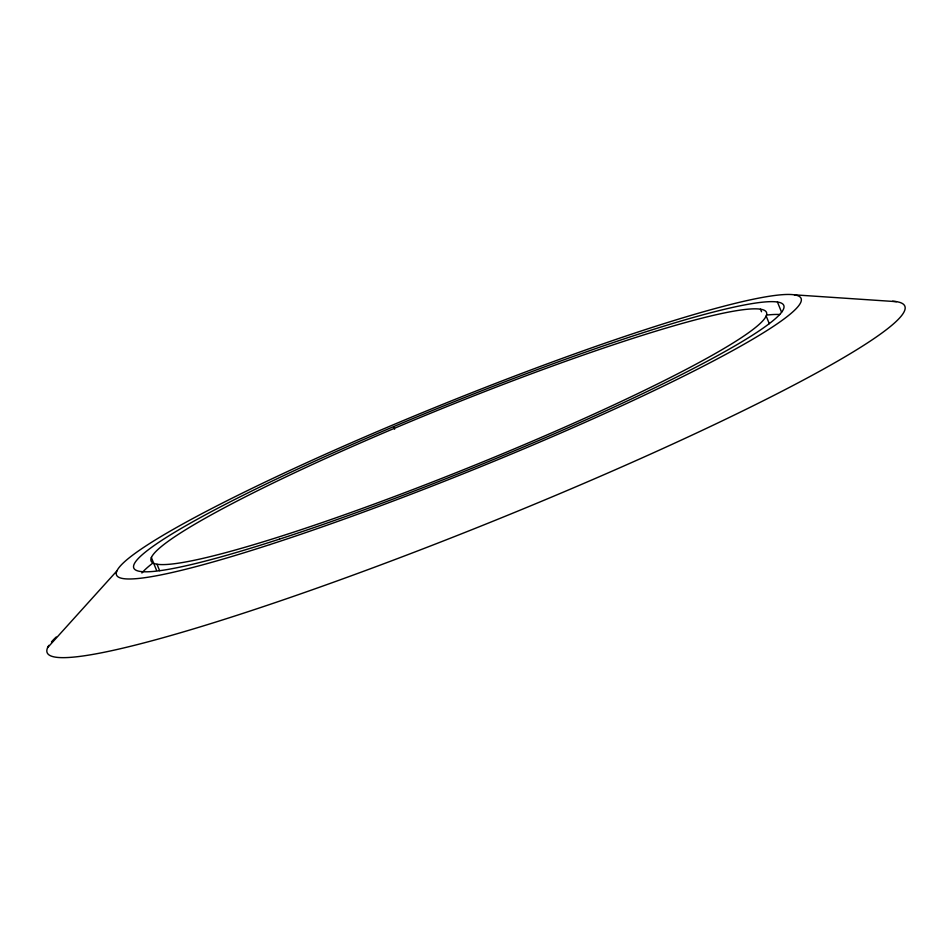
<?xml version="1.0" encoding="UTF-8"?>
<svg xmlns="http://www.w3.org/2000/svg" width="952" height="952" viewBox="0 0 952 952"><rect width="100%" height="100%" fill="white"/><g stroke="black" fill="none" stroke-linecap="round" stroke-linejoin="round"><path stroke-width="1.43" d="M47.6 647.658L116.775 571.045M794.408 294.834L896.475 301.665M777.439 302.01L781.58 312.256M766.17 315.993A331.891 32.392 -22 0 1 289.039 533.667A331.891 32.392 -22 0 1 321.062 460.53A331.891 32.392 -22 0 1 766.17 315.993L769.275 323.68M760.481 309.186L761.517 311.744M393.581 426.651L394.616 429.209M157.032 564.286L159.615 570.688M151.344 557.467L156.521 570.272M141.907 572.997A350.562 34.212 -22 0 1 152.177 563.584M767.526 314.993A350.562 34.212 -22 0 1 779.676 314.517M892.536 301.26A462.517 45.137 -22 0 1 507.333 515.401A462.517 45.137 -22 0 1 48.849 645.361M51.468 641.91A462.517 45.137 -22 0 1 56.239 637.007M269.951 544.568A369.221 36.033 -22 0 0 800.739 302.427A369.221 36.033 -22 0 0 305.58 463.207A369.221 36.033 -22 0 0 269.951 544.568M279.495 539.118A350.562 34.212 -22 0 0 783.448 309.21A350.562 34.212 -22 0 0 313.327 461.863A350.562 34.212 -22 0 0 279.495 539.118"/></g></svg>
